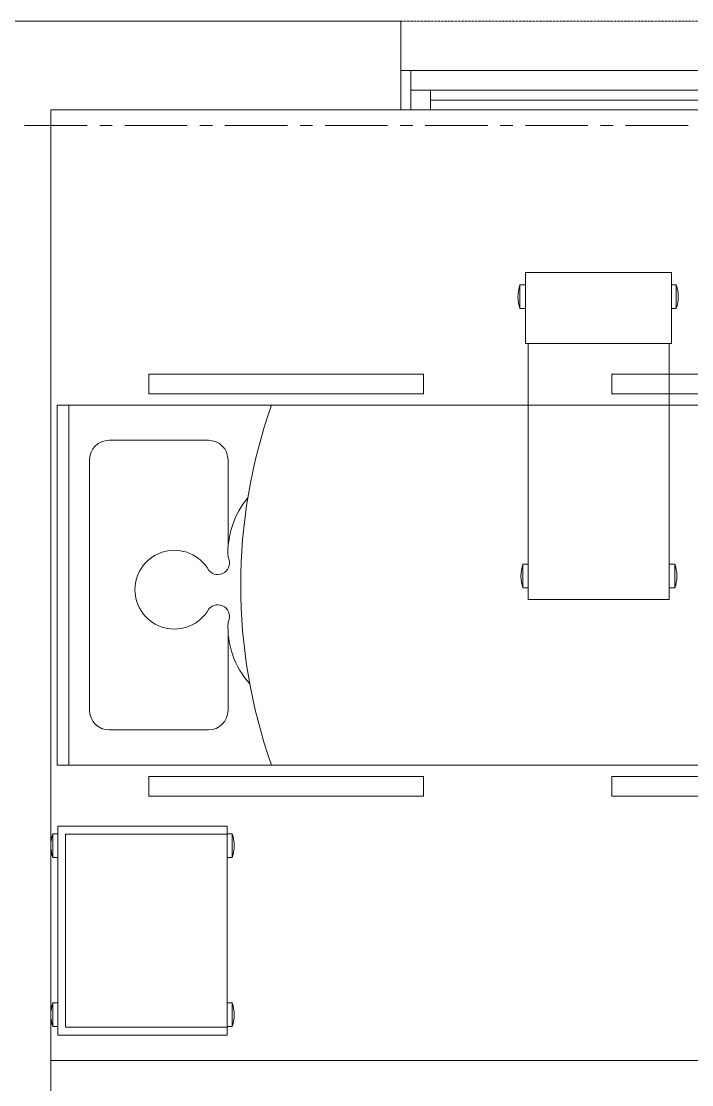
# Model space of a CAD drawing. Header units: millimetres. Extents: x 26027 to 581921, y 7230 to 233891.
# Drawn here: x 498797 to 500497, y 168711 to 171410 of the extents above; entities that cross this region are included whole.
import ezdxf

# ---------------------------------------------------------------- set-up
doc = ezdxf.new("R2010")
doc.units = ezdxf.units.MM
doc.header["$LTSCALE"] = 5
doc.linetypes.add('CENTER', pattern=[50.8, 31.75, -6.35, 6.35, -6.35])
doc.linetypes.add('HIDDEN2', pattern=[0.1875, 0.125, -0.0625])
for name, color, linetype, lineweight in [('Aluminum', 252, 'Continuous', 5), ('Medical Equipment and Furniture', 252, 'Continuous', 0), ('Medical Equipment and Furniture1', 252, 'Continuous', 5), ('Proj', 252, 'HIDDEN2', 5), ('Walls', 252, 'Continuous', 5)]:
    doc.layers.add(name, color=color, linetype=linetype, lineweight=lineweight)
doc.layers.add('axes', color=252, linetype='Continuous')

# ---------------------------------------------------------------- blocks, each defined once
blk = doc.blocks.new('Hospital Bed')
at = {"layer": 'Medical Equipment and Furniture1'}
for p, q in [((38.338, -101.6315, 0), (38.338, -101.6815, 0)), ((38.338, -101.6315, 0), (39.0347, -101.6315, 0)), ((39.0347, -101.6315, 0), (39.0347, -101.6815, 0)), ((39.5123, -101.6315, 0), (40.209, -101.6315, 0)), ((39.5123, -101.6315, 0), (39.5123, -101.6815, 0)), ((40.209, -101.6315, 0), (40.209, -101.6815, 0)), ((38.338, -101.6815, 0), (39.0347, -101.6815, 0)), ((39.5123, -101.6815, 0), (40.209, -101.6815, 0)), ((38.105, -102.6245, 0), (38.105, -101.7101, 0)), ((38.105, -101.7101, 0), (40.4164, -101.7101, 0)), ((38.135, -102.6245, 0), (38.135, -101.7101, 0)), ((40.3864, -101.7101, 0), (40.3864, -102.6245, 0)), ((40.4164, -101.7101, 0), (40.4164, -102.6245, 0)), ((38.2374, -101.7997, 0), (38.4887, -101.7997, 0)), ((38.1874, -102.485, 0), (38.1874, -101.8497, 0)), ((38.5387, -102.0476, 0), (38.5387, -101.8497, 0)), ((38.5387, -102.485, 0), (38.5387, -102.264, 0)), ((38.4887, -102.535, 0), (38.2374, -102.535, 0)), ((40.4164, -102.6245, 0), (38.105, -102.6245, 0)), ((38.338, -102.6532, 0), (38.338, -102.7032, 0)), ((39.0347, -102.6532, 0), (38.338, -102.6532, 0)), ((39.0347, -102.6532, 0), (39.0347, -102.7032, 0)), ((40.209, -102.6532, 0), (39.5123, -102.6532, 0)), ((39.5123, -102.6532, 0), (39.5123, -102.7032, 0)), ((40.209, -102.6532, 0), (40.209, -102.7032, 0)), ((39.0347, -102.7032, 0), (38.338, -102.7032, 0)), ((40.209, -102.7032, 0), (39.5123, -102.7032, 0))]:
    blk.add_line(p, q, dxfattribs=at)
at = {"layer": 'Medical Equipment and Furniture1', "elevation": 0}
for points in [[(38.6489, -102.6245), (38.6489, -102.6245), (38.6489, -102.6245), (38.6489, -102.6245), (38.6489, -102.6245), (38.6489, -102.6245), (38.6489, -102.6245), (38.6489, -102.6245), (38.6489, -102.6245), (38.6489, -102.6245), (38.6489, -102.6245), (38.6489, -102.6245), (38.6489, -102.6245), (38.6489, -102.6245), (38.6489, -102.6245), (38.6489, -102.6245), (38.6489, -102.6245), (38.6489, -102.6245), (38.6489, -102.6245), (38.6489, -102.6245), (38.6489, -102.6245), (38.6489, -102.6245), (38.6489, -102.6245), (38.6489, -102.6245), (38.6489, -102.6245), (38.6489, -102.6245), (38.6489, -102.6245), (38.6489, -102.6245), (38.6489, -102.6245), (38.6489, -102.6245), (38.6489, -102.6245), (38.6489, -102.6245), (38.6489, -102.6245), (38.6489, -102.6245), (38.6489, -102.6245), (38.6489, -102.6245), (38.6489, -102.6245), (38.6489, -102.6245), (38.6489, -102.6245), (38.6489, -102.6245), (38.6489, -102.6245), (38.6489, -102.6245), (38.6489, -102.6245), (38.6489, -102.6245), (38.6489, -102.6245), (38.6489, -102.6245), (38.6489, -102.6245), (38.6489, -102.6245), (38.6489, -102.6245), (38.6489, -102.6245), (38.6489, -102.6245), (38.6489, -102.6245), (38.6489, -102.6245), (38.6489, -102.6245), (38.6489, -102.6245), (38.6489, -102.6245), (38.6489, -102.6245), (38.6489, -102.6245), (38.6489, -102.6245), (38.6489, -102.6245), (38.6489, -102.6245), (38.6489, -102.6245), (38.6489, -102.6245), (38.6489, -102.6245), (38.6489, -102.6245), (38.6489, -102.6245), (38.6489, -102.6245), (38.6489, -102.6245), (38.6489, -102.6245), (38.6489, -102.6245), (38.6489, -102.6245), (38.6489, -102.6245), (38.6489, -102.6245), (38.6489, -102.6245), (38.6489, -102.6245), (38.6489, -102.6245), (38.6489, -102.6245), (38.6489, -102.6245), (38.6489, -102.6245), (38.6489, -102.6245), (38.6489, -102.6245), (38.6489, -102.6245), (38.6489, -102.6245), (38.6489, -102.6245), (38.6489, -102.6245), (38.6489, -102.6245), (38.6489, -102.6245), (38.6489, -102.6245), (38.6489, -102.6245), (38.6489, -102.6245), (38.6489, -102.6245), (38.6489, -102.6245), (38.6489, -102.6245), (38.6489, -102.6245), (38.6489, -102.6245), (38.6489, -102.6245), (38.6489, -102.6245), (38.6489, -102.6245), (38.6489, -102.6245), (38.6489, -102.6245), (38.6489, -102.6245), (38.6489, -102.6245), (38.6489, -102.6245), (38.6489, -102.6245), (38.6489, -102.6245), (38.6489, -102.6245), (38.6489, -102.6245), (38.6489, -102.6245), (38.6489, -102.6245), (38.6489, -102.6245), (38.6489, -102.6245), (38.6489, -102.6245), (38.6489, -102.6245), (38.6489, -102.6245), (38.6489, -102.6245), (38.6489, -102.6245), (38.6489, -102.6245), (38.6489, -102.6245), (38.6489, -102.6245), (38.6489, -102.6245), (38.6489, -102.6245), (38.6489, -102.6245), (38.6489, -102.6245), (38.6489, -102.6245), (38.6489, -102.6245), (38.6489, -102.6245), (38.6489, -102.6245), (38.6489, -102.6245), (38.6489, -102.6245), (38.6489, -102.6245), (38.6489, -102.6245), (38.6489, -102.6245), (38.6489, -102.6245), (38.6489, -102.6245), (38.6489, -102.6245), (38.6489, -102.6245), (38.6489, -102.6245), (38.6489, -102.6245), (38.6489, -102.6245), (38.6489, -102.6245), (38.6489, -102.6245), (38.6489, -102.6245), (38.6489, -102.6245), (38.6489, -102.6245), (38.6489, -102.6245), (38.6489, -102.6245), (38.6489, -102.6245), (38.6489, -102.6245), (38.6489, -102.6245), (38.6489, -102.6245), (38.6489, -102.6245), (38.6489, -102.6245), (38.6489, -102.6245), (38.6489, -102.6245), (38.6489, -102.6245), (38.6489, -102.6245), (38.6489, -102.6245), (38.6489, -102.6245), (38.6489, -102.6245), (38.6489, -102.6245), (38.6489, -102.6245), (38.6489, -102.6245), (38.6489, -102.6245), (38.6489, -102.6245), (38.6489, -102.6245), (38.6489, -102.6245), (38.6489, -102.6245), (38.6489, -102.6245), (38.6489, -102.6245), (38.6489, -102.6245), (38.6489, -102.6245), (38.6489, -102.6245), (38.6489, -102.6245), (38.6489, -102.6245), (38.6489, -102.6245), (38.6489, -102.6245), (38.6489, -102.6245), (38.6489, -102.6245), (38.6489, -102.6245), (38.6489, -102.6245), (38.6489, -102.6245), (38.6489, -102.6245), (38.6489, -102.6245), (38.6489, -102.6245), (38.6489, -102.6245), (38.6489, -102.6245), (38.6489, -102.6245), (38.6489, -102.6245), (38.6489, -102.6245), (38.6489, -102.6245), (38.6489, -102.6245), (38.6489, -102.6245), (38.6489, -102.6245), (38.6489, -102.6245), (38.6489, -102.6245), (38.6489, -102.6245), (38.6489, -102.6245), (38.6489, -102.6245), (38.6489, -102.6245), (38.6489, -102.6245), (38.6489, -102.6245), (38.6489, -102.6245), (38.6489, -102.6245), (38.6489, -102.6245), (38.6489, -102.6245), (38.6489, -102.6245), (38.6489, -102.6245), (38.6489, -102.6245), (38.6489, -102.6245), (38.6489, -102.6245), (38.6489, -102.6245), (38.6489, -102.6245), (38.6489, -102.6245), (38.6489, -102.6245), (38.6489, -102.6245), (38.6489, -102.6245), (38.6489, -102.6245), (38.6489, -102.6245), (38.6489, -102.6245)], [(38.6489, -102.6245), (38.6489, -102.6245), (38.6489, -102.6245), (38.6489, -102.6245), (38.6489, -102.6245), (38.6489, -102.6245), (38.6489, -102.6245), (38.6489, -102.6245), (38.6489, -102.6245), (38.6489, -102.6245), (38.6489, -102.6245), (38.6489, -102.6245), (38.6489, -102.6245), (38.6489, -102.6245), (38.6489, -102.6245), (38.6489, -102.6245), (38.6489, -102.6245), (38.6489, -102.6245), (38.6489, -102.6245), (38.6489, -102.6245), (38.6489, -102.6245), (38.6489, -102.6245), (38.6489, -102.6245), (38.6489, -102.6245), (38.6489, -102.6245), (38.6489, -102.6245), (38.6489, -102.6245), (38.6489, -102.6245), (38.6489, -102.6245), (38.6489, -102.6245), (38.6489, -102.6245), (38.6489, -102.6245), (38.6489, -102.6245), (38.6489, -102.6245), (38.6489, -102.6245), (38.6489, -102.6245), (38.6489, -102.6245), (38.6489, -102.6245), (38.6489, -102.6245), (38.6489, -102.6245), (38.6489, -102.6245), (38.6489, -102.6245), (38.6489, -102.6245), (38.6489, -102.6245), (38.6489, -102.6245), (38.6489, -102.6245), (38.6489, -102.6245), (38.6489, -102.6245), (38.6489, -102.6245), (38.6489, -102.6245), (38.6489, -102.6245), (38.6489, -102.6245), (38.6489, -102.6245), (38.6489, -102.6245), (38.6489, -102.6245), (38.6489, -102.6245), (38.6489, -102.6245), (38.6489, -102.6245), (38.6489, -102.6245), (38.6489, -102.6245), (38.6489, -102.6245), (38.6489, -102.6245), (38.6489, -102.6245), (38.6489, -102.6245), (38.6489, -102.6245), (38.6489, -102.6245), (38.6489, -102.6245), (38.6489, -102.6245), (38.6489, -102.6245), (38.6489, -102.6245), (38.6489, -102.6245), (38.6489, -102.6245), (38.6489, -102.6245), (38.6489, -102.6245), (38.6489, -102.6245), (38.6489, -102.6245), (38.6489, -102.6245), (38.6489, -102.6245), (38.6489, -102.6245), (38.6489, -102.6245), (38.6489, -102.6245), (38.6489, -102.6245), (38.6489, -102.6245), (38.6489, -102.6245), (38.6489, -102.6245), (38.6489, -102.6245), (38.6489, -102.6245), (38.6489, -102.6245), (38.6489, -102.6245), (38.6489, -102.6245), (38.6489, -102.6245), (38.6489, -102.6245), (38.6489, -102.6245), (38.6489, -102.6245), (38.6489, -102.6245), (38.6489, -102.6245), (38.6489, -102.6245), (38.6489, -102.6245), (38.6489, -102.6245), (38.6489, -102.6245), (38.6489, -102.6245), (38.6489, -102.6245), (38.6489, -102.6245), (38.6489, -102.6245), (38.6489, -102.6245), (38.6489, -102.6245), (38.6489, -102.6245), (38.6489, -102.6245), (38.6489, -102.6245), (38.6489, -102.6245), (38.6489, -102.6245), (38.6489, -102.6245), (38.6489, -102.6245), (38.6489, -102.6245), (38.6489, -102.6245), (38.6489, -102.6245), (38.6489, -102.6245), (38.6489, -102.6245), (38.6489, -102.6245), (38.6489, -102.6245), (38.6489, -102.6245), (38.6489, -102.6245), (38.6489, -102.6245), (38.6489, -102.6245), (38.6489, -102.6245), (38.6489, -102.6245), (38.6489, -102.6245), (38.6489, -102.6245), (38.6489, -102.6245), (38.6489, -102.6245), (38.6489, -102.6245), (38.6489, -102.6245), (38.6489, -102.6245), (38.6489, -102.6245), (38.6489, -102.6245), (38.6489, -102.6245), (38.6489, -102.6245), (38.6489, -102.6245), (38.6489, -102.6245), (38.6489, -102.6245), (38.6489, -102.6245), (38.6489, -102.6245), (38.6489, -102.6245), (38.6489, -102.6245), (38.6489, -102.6245), (38.6489, -102.6245), (38.6489, -102.6245), (38.6489, -102.6245), (38.6489, -102.6245), (38.6489, -102.6245), (38.6489, -102.6245), (38.6489, -102.6245), (38.6489, -102.6245), (38.6489, -102.6245), (38.6489, -102.6245), (38.6489, -102.6245), (38.6489, -102.6245), (38.6489, -102.6245), (38.6489, -102.6245), (38.6489, -102.6245), (38.6489, -102.6245), (38.6489, -102.6245), (38.6489, -102.6245), (38.6489, -102.6245), (38.6489, -102.6245), (38.6489, -102.6245), (38.6489, -102.6245), (38.6489, -102.6245), (38.6489, -102.6245), (38.6489, -102.6245), (38.6489, -102.6245), (38.6489, -102.6245), (38.6489, -102.6245), (38.6489, -102.6245), (38.6489, -102.6245), (38.6489, -102.6245), (38.6489, -102.6245), (38.6489, -102.6245), (38.6489, -102.6245), (38.6489, -102.6245), (38.6489, -102.6245), (38.6489, -102.6245), (38.6489, -102.6245), (38.6489, -102.6245), (38.6489, -102.6245), (38.6489, -102.6245), (38.6489, -102.6245), (38.6489, -102.6245), (38.6489, -102.6245), (38.6489, -102.6245), (38.6489, -102.6245), (38.6489, -102.6245), (38.6489, -102.6245), (38.6489, -102.6245), (38.6489, -102.6245), (38.6489, -102.6245), (38.6489, -102.6245), (38.6489, -102.6245), (38.6489, -102.6245), (38.6489, -102.6245), (38.6489, -102.6245), (38.6489, -102.6245), (38.6489, -102.6245), (38.6489, -102.6245), (38.6489, -102.6245), (38.6489, -102.6245), (38.6489, -102.6245), (38.6489, -102.6245), (38.6489, -102.6245), (38.6489, -102.6245), (38.6489, -102.6245), (38.6489, -102.6245), (38.6489, -102.6245), (38.6489, -102.6245)], [(38.6489, -102.6245), (38.6489, -102.6245), (38.6489, -102.6245), (38.6489, -102.6245), (38.6489, -102.6245), (38.6489, -102.6245), (38.6489, -102.6245), (38.6489, -102.6245), (38.6489, -102.6245), (38.6489, -102.6245), (38.6489, -102.6245), (38.6489, -102.6245), (38.6489, -102.6245), (38.6489, -102.6245), (38.6489, -102.6245), (38.6489, -102.6245), (38.6489, -102.6245), (38.6489, -102.6245), (38.6489, -102.6245), (38.6489, -102.6245), (38.6489, -102.6245), (38.6489, -102.6245), (38.6489, -102.6245), (38.6489, -102.6245), (38.6489, -102.6245), (38.6489, -102.6245), (38.6489, -102.6245), (38.6489, -102.6245), (38.6489, -102.6245), (38.6489, -102.6245), (38.6489, -102.6245), (38.6489, -102.6245), (38.6489, -102.6245), (38.6489, -102.6245), (38.6489, -102.6245), (38.6489, -102.6245), (38.6489, -102.6245), (38.6489, -102.6245), (38.6489, -102.6245), (38.6489, -102.6245), (38.6489, -102.6245), (38.6489, -102.6245), (38.6489, -102.6245), (38.6489, -102.6245), (38.6489, -102.6245), (38.6489, -102.6245), (38.6489, -102.6245), (38.6489, -102.6245), (38.6489, -102.6245), (38.6489, -102.6245), (38.6489, -102.6245), (38.6489, -102.6245), (38.6489, -102.6245), (38.6489, -102.6245), (38.6489, -102.6245), (38.6489, -102.6245), (38.6489, -102.6245), (38.6489, -102.6245), (38.6489, -102.6245), (38.6489, -102.6245), (38.6489, -102.6245), (38.6489, -102.6245), (38.6489, -102.6245), (38.6489, -102.6245), (38.6489, -102.6245), (38.6489, -102.6245), (38.6489, -102.6245), (38.6489, -102.6245), (38.6489, -102.6245), (38.6489, -102.6245), (38.6489, -102.6245), (38.6489, -102.6245), (38.6489, -102.6245), (38.6489, -102.6245), (38.6489, -102.6245), (38.6489, -102.6245), (38.6489, -102.6245), (38.6489, -102.6245), (38.6489, -102.6245), (38.6489, -102.6245), (38.6489, -102.6245), (38.6489, -102.6245), (38.6489, -102.6245), (38.6489, -102.6245), (38.6489, -102.6245), (38.6489, -102.6245), (38.6489, -102.6245), (38.6489, -102.6245), (38.6489, -102.6245), (38.6489, -102.6245), (38.6489, -102.6245), (38.6489, -102.6245), (38.6489, -102.6245), (38.6489, -102.6245), (38.6489, -102.6245), (38.6489, -102.6245), (38.6489, -102.6245), (38.6489, -102.6245), (38.6489, -102.6245), (38.6489, -102.6245), (38.6489, -102.6245), (38.6489, -102.6245), (38.6489, -102.6245), (38.6489, -102.6245), (38.6489, -102.6245), (38.6489, -102.6245), (38.6489, -102.6245), (38.6489, -102.6245), (38.6489, -102.6245), (38.6489, -102.6245), (38.6489, -102.6245), (38.6489, -102.6245), (38.6489, -102.6245), (38.6489, -102.6245), (38.6489, -102.6245), (38.6489, -102.6245), (38.6489, -102.6245), (38.6489, -102.6245), (38.6489, -102.6245), (38.6489, -102.6245), (38.6489, -102.6245), (38.6489, -102.6245), (38.6489, -102.6245), (38.6489, -102.6245), (38.6489, -102.6245), (38.6489, -102.6245), (38.6489, -102.6245), (38.6489, -102.6245), (38.6489, -102.6245), (38.6489, -102.6245), (38.6489, -102.6245), (38.6489, -102.6245), (38.6489, -102.6245), (38.6489, -102.6245), (38.6489, -102.6245), (38.6489, -102.6245), (38.6489, -102.6245), (38.6489, -102.6245), (38.6489, -102.6245), (38.6489, -102.6245), (38.6489, -102.6245), (38.6489, -102.6245), (38.6489, -102.6245), (38.6489, -102.6245), (38.6489, -102.6245), (38.6489, -102.6245), (38.6489, -102.6245), (38.6489, -102.6245), (38.6489, -102.6245), (38.6489, -102.6245), (38.6489, -102.6245), (38.6489, -102.6245), (38.6489, -102.6245), (38.6489, -102.6245), (38.6489, -102.6245), (38.6489, -102.6245), (38.6489, -102.6245), (38.6489, -102.6245), (38.6489, -102.6245), (38.6489, -102.6245), (38.6489, -102.6245), (38.6489, -102.6245), (38.6489, -102.6245), (38.6489, -102.6245), (38.6489, -102.6245), (38.6489, -102.6245), (38.6489, -102.6245), (38.6489, -102.6245), (38.6489, -102.6245), (38.6489, -102.6245), (38.6489, -102.6245), (38.6489, -102.6245), (38.6489, -102.6245), (38.6489, -102.6245), (38.6489, -102.6245), (38.6489, -102.6245), (38.6489, -102.6245), (38.6489, -102.6245), (38.6489, -102.6245), (38.6489, -102.6245), (38.6489, -102.6245), (38.6489, -102.6245), (38.6489, -102.6245), (38.6489, -102.6245), (38.6489, -102.6245), (38.6489, -102.6245), (38.6489, -102.6245), (38.6489, -102.6245), (38.6489, -102.6245), (38.6489, -102.6245), (38.6489, -102.6245), (38.6489, -102.6245), (38.6489, -102.6245), (38.6489, -102.6245), (38.6489, -102.6245), (38.6489, -102.6245), (38.6489, -102.6245), (38.6489, -102.6245), (38.6489, -102.6245), (38.6489, -102.6245), (38.6489, -102.6245), (38.6489, -102.6245), (38.6489, -102.6245), (38.6489, -102.6245), (38.6489, -102.6245), (38.6489, -102.6245), (38.6489, -102.6245), (38.6489, -102.6245), (38.6489, -102.6245), (38.6489, -102.6245), (38.6489, -102.6245), (38.6489, -102.6245), (38.6489, -102.6245), (38.6489, -102.6245), (38.6489, -102.6245), (38.6489, -102.6245), (38.6489, -102.6245), (38.6489, -102.6245), (38.6489, -102.6245), (38.6489, -102.6245), (38.6489, -102.6245), (38.6489, -102.6245), (38.6489, -102.6245), (38.6489, -102.6245), (38.6489, -102.6245), (38.6489, -102.6245), (38.6489, -102.6245), (38.6489, -102.6245), (38.6489, -102.6245), (38.6489, -102.6245), (38.6489, -102.6245), (38.6489, -102.6245), (38.6489, -102.6245), (38.6489, -102.6245), (38.6489, -102.6245), (38.6489, -102.6245), (38.6489, -102.6245), (38.6489, -102.6245), (38.6489, -102.6245), (38.6489, -102.6245), (38.6489, -102.6245), (38.6489, -102.6245), (38.6489, -102.6245), (38.6489, -102.6245), (38.6489, -102.6245), (38.6489, -102.6245), (38.6489, -102.6245), (38.6489, -102.6245), (38.6489, -102.6245), (38.6489, -102.6245), (38.6489, -102.6245), (38.6489, -102.6245), (38.6489, -102.6245), (38.6489, -102.6245), (38.6489, -102.6245), (38.6489, -102.6245), (38.6489, -102.6245), (38.6489, -102.6245), (38.6489, -102.6245), (38.6489, -102.6245), (38.6489, -102.6245), (38.6489, -102.6245), (38.6489, -102.6245), (38.6489, -102.6245), (38.6489, -102.6245), (38.6489, -102.6245), (38.6489, -102.6245), (38.6489, -102.6245), (38.6489, -102.6245), (38.6489, -102.6245), (38.6489, -102.6245), (38.6489, -102.6245), (38.6489, -102.6245), (38.6489, -102.6245), (38.6489, -102.6245), (38.6489, -102.6245), (38.6489, -102.6245)]]:
    blk.add_lwpolyline(points, close=True, dxfattribs=at)
for points in [[(38.6489, -102.6245), (38.6489, -102.6245), (38.6489, -102.6245), (38.6489, -102.6245), (38.6489, -102.6245), (38.6489, -102.6245), (38.6489, -102.6245), (38.6489, -102.6245)], [(38.6489, -102.6245), (38.6489, -102.6245), (38.6489, -102.6245), (38.6489, -102.6245), (38.6489, -102.6245), (38.6489, -102.6245), (38.6489, -102.6245), (38.6489, -102.6245), (38.6489, -102.6245), (38.6489, -102.6245), (38.6489, -102.6245), (38.6489, -102.6245), (38.6489, -102.6245), (38.6489, -102.6245), (38.6489, -102.6245), (38.6489, -102.6245), (38.6489, -102.6245), (38.6489, -102.6245), (38.6489, -102.6245), (38.6489, -102.6245), (38.6489, -102.6245), (38.6489, -102.6245), (38.6489, -102.6245), (38.6489, -102.6245), (38.6489, -102.6245), (38.6489, -102.6245), (38.6489, -102.6245), (38.6489, -102.6245), (38.6489, -102.6245), (38.6489, -102.6245), (38.6489, -102.6245), (38.6489, -102.6245), (38.6489, -102.6245), (38.6489, -102.6245), (38.6489, -102.6245), (38.6489, -102.6245), (38.6489, -102.6245), (38.6489, -102.6245), (38.6489, -102.6245), (38.6489, -102.6245), (38.6489, -102.6245), (38.6489, -102.6245), (38.6489, -102.6245), (38.6489, -102.6245), (38.6489, -102.6245), (38.6489, -102.6245), (38.6489, -102.6245), (38.6489, -102.6245), (38.6489, -102.6245), (38.6489, -102.6245), (38.6489, -102.6245), (38.6489, -102.6245), (38.6489, -102.6245), (38.6489, -102.6245), (38.6489, -102.6245), (38.6489, -102.6245), (38.6489, -102.6245), (38.6489, -102.6245), (38.6489, -102.6245), (38.6489, -102.6245), (38.6489, -102.6245), (38.6489, -102.6245), (38.6489, -102.6245), (38.6489, -102.6245), (38.6489, -102.6245), (38.6489, -102.6245), (38.6489, -102.6245), (38.6489, -102.6245), (38.6489, -102.6245), (38.6489, -102.6245), (38.6489, -102.6245), (38.6489, -102.6245), (38.6489, -102.6245), (38.6489, -102.6245), (38.6489, -102.6245), (38.6489, -102.6245), (38.6489, -102.6245), (38.6489, -102.6245), (38.6489, -102.6245), (38.6489, -102.6245), (38.6489, -102.6245), (38.6489, -102.6245), (38.6489, -102.6245), (38.6489, -102.6245), (38.6489, -102.6245), (38.6489, -102.6245), (38.6489, -102.6245), (38.6489, -102.6245), (38.6489, -102.6245), (38.6489, -102.6245), (38.6489, -102.6245), (38.6489, -102.6245), (38.6489, -102.6245), (38.6489, -102.6245), (38.6489, -102.6245), (38.6489, -102.6245), (38.6489, -102.6245), (38.6489, -102.6245), (38.6489, -102.6245), (38.6489, -102.6245), (38.6489, -102.6245), (38.6489, -102.6245), (38.6489, -102.6245), (38.6489, -102.6245), (38.6489, -102.6245), (38.6489, -102.6245), (38.6489, -102.6245), (38.6489, -102.6245), (38.6489, -102.6245), (38.6489, -102.6245), (38.6489, -102.6245)], [(38.6489, -102.6245), (38.6489, -102.6245), (38.6489, -102.6245), (38.6489, -102.6245), (38.6489, -102.6245), (38.6489, -102.6245), (38.6489, -102.6245), (38.6489, -102.6245), (38.6489, -102.6245), (38.6489, -102.6245), (38.6489, -102.6245), (38.6489, -102.6245), (38.6489, -102.6245), (38.6489, -102.6245), (38.6489, -102.6245), (38.6489, -102.6245), (38.6489, -102.6245)], [(38.6489, -102.6245), (38.6489, -102.6245), (38.6489, -102.6245), (38.6489, -102.6245), (38.6489, -102.6245), (38.6489, -102.6245), (38.6489, -102.6245)], [(38.6489, -102.6245), (38.6489, -102.6245), (38.6489, -102.6245), (38.6489, -102.6245), (38.6489, -102.6245), (38.6489, -102.6245), (38.6489, -102.6245), (38.6489, -102.6245), (38.6489, -102.6245), (38.6489, -102.6245), (38.6489, -102.6245), (38.6489, -102.6245)], [(38.6489, -102.6245), (38.6489, -102.6245), (38.6489, -102.6245), (38.6489, -102.6245), (38.6489, -102.6245), (38.6489, -102.6245), (38.6489, -102.6245), (38.6489, -102.6245), (38.6489, -102.6245), (38.6489, -102.6245), (38.6489, -102.6245), (38.6489, -102.6245), (38.6489, -102.6245), (38.6489, -102.6245), (38.6489, -102.6245), (38.6489, -102.6245), (38.6489, -102.6245), (38.6489, -102.6245), (38.6489, -102.6245), (38.6489, -102.6245), (38.6489, -102.6245), (38.6489, -102.6245), (38.6489, -102.6245), (38.6489, -102.6245), (38.6489, -102.6245), (38.6489, -102.6245), (38.6489, -102.6245), (38.6489, -102.6245), (38.6489, -102.6245), (38.6489, -102.6245), (38.6489, -102.6245), (38.6489, -102.6245), (38.6489, -102.6245), (38.6489, -102.6245), (38.6489, -102.6245), (38.6489, -102.6245), (38.6489, -102.6245), (38.6489, -102.6245), (38.6489, -102.6245), (38.6489, -102.6245), (38.6489, -102.6245), (38.6489, -102.6245), (38.6489, -102.6245), (38.6489, -102.6245), (38.6489, -102.6245), (38.6489, -102.6245), (38.6489, -102.6245), (38.6489, -102.6245), (38.6489, -102.6245), (38.6489, -102.6245), (38.6489, -102.6245), (38.6489, -102.6245), (38.6489, -102.6245), (38.6489, -102.6245), (38.6489, -102.6245), (38.6489, -102.6245), (38.6489, -102.6245), (38.6489, -102.6245), (38.6489, -102.6245), (38.6489, -102.6245), (38.6489, -102.6245), (38.6489, -102.6245), (38.6489, -102.6245), (38.6489, -102.6245), (38.6489, -102.6245), (38.6489, -102.6245), (38.6489, -102.6245), (38.6489, -102.6245), (38.6489, -102.6245), (38.6489, -102.6245), (38.6489, -102.6245), (38.6489, -102.6245), (38.6489, -102.6245), (38.6489, -102.6245), (38.6489, -102.6245), (38.6489, -102.6245), (38.6489, -102.6245), (38.6489, -102.6245), (38.6489, -102.6245), (38.6489, -102.6245), (38.6489, -102.6245), (38.6489, -102.6245), (38.6489, -102.6245), (38.6489, -102.6245), (38.6489, -102.6245), (38.6489, -102.6245), (38.6489, -102.6245), (38.6489, -102.6245), (38.6489, -102.6245)], [(38.6489, -102.6245), (38.6489, -102.6245), (38.6489, -102.6245), (38.6489, -102.6245), (38.6489, -102.6245), (38.6489, -102.6245), (38.6489, -102.6245), (38.6489, -102.6245), (38.6489, -102.6245), (38.6489, -102.6245), (38.6489, -102.6245), (38.6489, -102.6245), (38.6489, -102.6245), (38.6489, -102.6245), (38.6489, -102.6245), (38.6489, -102.6245), (38.6489, -102.6245), (38.6489, -102.6245), (38.6489, -102.6245), (38.6489, -102.6245), (38.6489, -102.6245), (38.6489, -102.6245), (38.6489, -102.6245), (38.6489, -102.6245), (38.6489, -102.6245), (38.6489, -102.6245), (38.6489, -102.6245), (38.6489, -102.6245), (38.6489, -102.6245), (38.6489, -102.6245), (38.6489, -102.6245), (38.6489, -102.6245), (38.6489, -102.6245), (38.6489, -102.6245), (38.6489, -102.6245), (38.6489, -102.6245), (38.6489, -102.6245), (38.6489, -102.6245), (38.6489, -102.6245), (38.6489, -102.6245), (38.6489, -102.6245), (38.6489, -102.6245), (38.6489, -102.6245), (38.6489, -102.6245), (38.6489, -102.6245), (38.6489, -102.6245), (38.6489, -102.6245), (38.6489, -102.6245), (38.6489, -102.6245), (38.6489, -102.6245), (38.6489, -102.6245), (38.6489, -102.6245), (38.6489, -102.6245), (38.6489, -102.6245)], [(38.6489, -102.6245), (38.6489, -102.6245), (38.6489, -102.6245), (38.6489, -102.6245), (38.6489, -102.6245), (38.6489, -102.6245), (38.6489, -102.6245), (38.6489, -102.6245), (38.6489, -102.6245), (38.6489, -102.6245)], [(38.6489, -102.6245), (38.6489, -102.6245), (38.6489, -102.6245), (38.6489, -102.6245), (38.6489, -102.6245), (38.6489, -102.6245), (38.6489, -102.6245), (38.6489, -102.6245), (38.6489, -102.6245), (38.6489, -102.6245)], [(38.6489, -102.6245), (38.6489, -102.6245), (38.6489, -102.6245), (38.6489, -102.6245), (38.6489, -102.6245), (38.6489, -102.6245), (38.6489, -102.6245), (38.6489, -102.6245), (38.6489, -102.6245), (38.6489, -102.6245), (38.6489, -102.6245), (38.6489, -102.6245), (38.6489, -102.6245), (38.6489, -102.6245), (38.6489, -102.6245)], [(38.6489, -102.6245), (38.6489, -102.6245), (38.6489, -102.6245), (38.6489, -102.6245), (38.6489, -102.6245), (38.6489, -102.6245), (38.6489, -102.6245), (38.6489, -102.6245), (38.6489, -102.6245), (38.6489, -102.6245)], [(38.6489, -102.6245), (38.6489, -102.6245), (38.6489, -102.6245), (38.6489, -102.6245), (38.6489, -102.6245), (38.6489, -102.6245), (38.6489, -102.6245)], [(38.6489, -102.6245), (38.6489, -102.6245), (38.6489, -102.6245), (38.6489, -102.6245), (38.6489, -102.6245), (38.6489, -102.6245), (38.6489, -102.6245), (38.6489, -102.6245), (38.6489, -102.6245), (38.6489, -102.6245)], [(38.6489, -102.6245), (38.6489, -102.6245), (38.6489, -102.6245), (38.6489, -102.6245), (38.6489, -102.6245), (38.6489, -102.6245), (38.6489, -102.6245), (38.6489, -102.6245), (38.6489, -102.6245), (38.6489, -102.6245), (38.6489, -102.6245), (38.6489, -102.6245), (38.6489, -102.6245), (38.6489, -102.6245), (38.6489, -102.6245), (38.6489, -102.6245), (38.6489, -102.6245), (38.6489, -102.6245)], [(38.6489, -102.6245), (38.6489, -102.6245), (38.6489, -102.6245), (38.6489, -102.6245), (38.6489, -102.6245), (38.6489, -102.6245), (38.6489, -102.6245), (38.6489, -102.6245), (38.6489, -102.6245)]]:
    blk.add_lwpolyline(points, dxfattribs=at)
at = {"layer": 'Medical Equipment and Furniture1'}
for centre, radius, start, end in [((39.9488, -102.1673, 0), 1.378, 160.6222, 199.3778), ((38.2374, -101.8497, 0), 0.05, 90, 180), ((38.4887, -101.8497, 0), 0.05, 0, 90), ((38.7578, -102.0625, 0), 0.2195, 138.2973, 182.816), ((38.4026, -102.1558, 0), 0.1, 29.3037, 330.6963), ((38.5126, -102.0878, 0), 0.0297, 220.0437, 29.1003), ((38.5126, -102.2238, 0), 0.0297, 330.8997, 139.9563), ((38.7578, -102.2491, 0), 0.2195, 177.184, 219.6878), ((38.2374, -102.485, 0), 0.05, 180, 270), ((38.4887, -102.485, 0), 0.05, 270, 0)]:
    blk.add_arc(centre, radius, start, end, dxfattribs=at)
blk = doc.blocks.new('HF13963-P')
at = {"layer": 'Medical Equipment and Furniture1'}
for p, q in [((0.0915, 0.1995), (0.0315, 0.1995)), ((0.0315, 0.1995), (0.0315, 0.185)), ((0.0915, 0.1995), (0.0915, 0.185)), ((0.8007, 0.1919), (0.7407, 0.1919)), ((0.7407, 0.1919), (0.7407, 0.1788)), ((0.8007, 0.1919), (0.8007, 0.1788)), ((0.18, 0.185), (0, 0.185)), ((0, 0.185), (0, -0.185)), ((0.18, 0.185), (0.18, -0.185)), ((0.83, 0.1788), (0.18, 0.1788)), ((0.83, -0.1788), (0.83, 0.1788)), ((0.18, -0.185), (0, -0.185)), ((0.0315, -0.185), (0.0315, -0.1971)), ((0.0915, -0.185), (0.0915, -0.1971)), ((0.18, -0.1788), (0.83, -0.1788)), ((0.7407, -0.1788), (0.7407, -0.1933)), ((0.8007, -0.1788), (0.8007, -0.1933)), ((0.0915, -0.1971), (0.0315, -0.1971)), ((0.8007, -0.1933), (0.7407, -0.1933))]:
    blk.add_line(p, q, dxfattribs=at)
for centre, start, end in [((0.0615, 0.112), 71.0754, 108.9246), ((0.7707, 0.1044), 71.0754, 108.9246), ((0.0615, -0.1096), 251.0754, 288.9246), ((0.7707, -0.1058), 251.0754, 288.9246)]:
    blk.add_arc(centre, 0.0925, start, end, dxfattribs=at)
blk = doc.blocks.new('HF10531-P')
at = {"layer": 'Medical Equipment and Furniture1'}
for p, q in [((0.0791, 0.4424), (0.0191, 0.4424)), ((0.0191, 0.4424), (0.0191, 0.43)), ((0.0791, 0.4424), (0.0791, 0.43)), ((0.5086, 0.4424), (0.4486, 0.4424)), ((0.4486, 0.4424), (0.4486, 0.43)), ((0.5086, 0.4424), (0.5086, 0.43)), ((0.53, 0.43), (0, 0.43)), ((0, 0.43), (0, 0)), ((0.51, 0.41), (0.02, 0.41)), ((0.02, 0.41), (0.02, 0)), ((0.51, 0), (0.51, 0.41)), ((0.53, 0), (0.53, 0.43)), ((0, 0), (0.53, 0)), ((0.0191, -0.0124), (0.0191, 0)), ((0.0791, -0.0124), (0.0791, 0)), ((0.4486, -0.0124), (0.4486, 0)), ((0.5086, -0.0124), (0.5086, 0)), ((0.0791, -0.0124), (0.0191, -0.0124)), ((0.5086, -0.0124), (0.4486, -0.0124))]:
    blk.add_line(p, q, dxfattribs=at)
for points in [[(0.02, 0.41), (0.02, 0.41), (0.02, 0.41), (0.02, 0.41), (0.02, 0.41), (0.02, 0.41), (0.02, 0.41), (0.02, 0.41), (0.02, 0.41), (0.02, 0.41), (0.02, 0.41), (0.02, 0.41), (0.02, 0.41), (0.02, 0.41), (0.02, 0.41), (0.02, 0.41), (0.02, 0.41), (0.02, 0.41), (0.02, 0.41), (0.02, 0.41), (0.02, 0.41), (0.02, 0.41), (0.02, 0.41), (0.02, 0.41), (0.02, 0.41), (0.02, 0.41), (0.02, 0.41), (0.02, 0.41), (0.02, 0.41), (0.02, 0.41), (0.02, 0.41), (0.02, 0.41), (0.02, 0.41), (0.02, 0.41), (0.02, 0.41), (0.02, 0.41), (0.02, 0.41), (0.02, 0.41), (0.02, 0.41), (0.02, 0.41), (0.02, 0.41), (0.02, 0.41), (0.02, 0.41), (0.02, 0.41), (0.02, 0.41), (0.02, 0.41), (0.02, 0.41), (0.02, 0.41), (0.02, 0.41), (0.02, 0.41), (0.02, 0.41), (0.02, 0.41), (0.02, 0.41), (0.02, 0.41), (0.02, 0.41), (0.02, 0.41), (0.02, 0.41), (0.02, 0.41), (0.02, 0.41), (0.02, 0.41), (0.02, 0.41), (0.02, 0.41), (0.02, 0.41), (0.02, 0.41), (0.02, 0.41), (0.02, 0.41), (0.02, 0.41), (0.02, 0.41), (0.02, 0.41), (0.02, 0.41), (0.02, 0.41), (0.02, 0.41), (0.02, 0.41), (0.02, 0.41), (0.02, 0.41), (0.02, 0.41), (0.02, 0.41), (0.02, 0.41), (0.02, 0.41), (0.02, 0.41), (0.02, 0.41), (0.02, 0.41), (0.02, 0.41), (0.02, 0.41), (0.02, 0.41), (0.02, 0.41), (0.02, 0.41), (0.02, 0.41), (0.02, 0.41), (0.02, 0.41), (0.02, 0.41), (0.02, 0.41), (0.02, 0.41), (0.02, 0.41), (0.02, 0.41), (0.02, 0.41), (0.02, 0.41), (0.02, 0.41), (0.02, 0.41), (0.02, 0.41), (0.02, 0.41), (0.02, 0.41), (0.02, 0.41), (0.02, 0.41), (0.02, 0.41), (0.02, 0.41), (0.02, 0.41), (0.02, 0.41), (0.02, 0.41), (0.02, 0.41), (0.02, 0.41), (0.02, 0.41), (0.02, 0.41), (0.02, 0.41), (0.02, 0.41), (0.02, 0.41), (0.02, 0.41), (0.02, 0.41), (0.02, 0.41), (0.02, 0.41), (0.02, 0.41), (0.02, 0.41), (0.02, 0.41), (0.02, 0.41), (0.02, 0.41), (0.02, 0.41), (0.02, 0.41), (0.02, 0.41), (0.02, 0.41), (0.02, 0.41), (0.02, 0.41), (0.02, 0.41), (0.02, 0.41), (0.02, 0.41), (0.02, 0.41), (0.02, 0.41), (0.02, 0.41), (0.02, 0.41), (0.02, 0.41), (0.02, 0.41), (0.02, 0.41), (0.02, 0.41), (0.02, 0.41), (0.02, 0.41), (0.02, 0.41), (0.02, 0.41), (0.02, 0.41), (0.02, 0.41), (0.02, 0.41), (0.02, 0.41), (0.02, 0.41), (0.02, 0.41), (0.02, 0.41), (0.02, 0.41), (0.02, 0.41), (0.02, 0.41), (0.02, 0.41), (0.02, 0.41), (0.02, 0.41), (0.02, 0.41), (0.02, 0.41), (0.02, 0.41), (0.02, 0.41), (0.02, 0.41), (0.02, 0.41), (0.02, 0.41), (0.02, 0.41), (0.02, 0.41), (0.02, 0.41), (0.02, 0.41), (0.02, 0.41), (0.02, 0.41), (0.02, 0.41), (0.02, 0.41), (0.02, 0.41), (0.02, 0.41), (0.02, 0.41), (0.02, 0.41), (0.02, 0.41), (0.02, 0.41), (0.02, 0.41), (0.02, 0.41), (0.02, 0.41), (0.02, 0.41), (0.02, 0.41), (0.02, 0.41), (0.02, 0.41), (0.02, 0.41), (0.02, 0.41), (0.02, 0.41), (0.02, 0.41), (0.02, 0.41), (0.02, 0.41), (0.02, 0.41), (0.02, 0.41), (0.02, 0.41), (0.02, 0.41), (0.02, 0.41), (0.02, 0.41), (0.02, 0.41), (0.02, 0.41), (0.02, 0.41), (0.02, 0.41), (0.02, 0.41), (0.02, 0.41), (0.02, 0.41), (0.02, 0.41), (0.02, 0.41), (0.02, 0.41), (0.02, 0.41), (0.02, 0.41), (0.02, 0.41), (0.02, 0.41), (0.02, 0.41), (0.02, 0.41), (0.02, 0.41), (0.02, 0.41), (0.02, 0.41), (0.02, 0.41)], [(0.02, 0.41), (0.02, 0.41), (0.02, 0.41), (0.02, 0.41), (0.02, 0.41), (0.02, 0.41), (0.02, 0.41), (0.02, 0.41), (0.02, 0.41), (0.02, 0.41), (0.02, 0.41), (0.02, 0.41), (0.02, 0.41), (0.02, 0.41), (0.02, 0.41), (0.02, 0.41), (0.02, 0.41), (0.02, 0.41), (0.02, 0.41), (0.02, 0.41), (0.02, 0.41), (0.02, 0.41), (0.02, 0.41), (0.02, 0.41), (0.02, 0.41), (0.02, 0.41), (0.02, 0.41), (0.02, 0.41), (0.02, 0.41), (0.02, 0.41), (0.02, 0.41), (0.02, 0.41), (0.02, 0.41), (0.02, 0.41), (0.02, 0.41), (0.02, 0.41), (0.02, 0.41), (0.02, 0.41), (0.02, 0.41), (0.02, 0.41), (0.02, 0.41), (0.02, 0.41), (0.02, 0.41), (0.02, 0.41), (0.02, 0.41), (0.02, 0.41), (0.02, 0.41), (0.02, 0.41), (0.02, 0.41), (0.02, 0.41), (0.02, 0.41), (0.02, 0.41), (0.02, 0.41), (0.02, 0.41), (0.02, 0.41), (0.02, 0.41), (0.02, 0.41), (0.02, 0.41), (0.02, 0.41), (0.02, 0.41), (0.02, 0.41), (0.02, 0.41), (0.02, 0.41), (0.02, 0.41), (0.02, 0.41), (0.02, 0.41), (0.02, 0.41), (0.02, 0.41), (0.02, 0.41), (0.02, 0.41), (0.02, 0.41), (0.02, 0.41), (0.02, 0.41), (0.02, 0.41), (0.02, 0.41), (0.02, 0.41), (0.02, 0.41), (0.02, 0.41), (0.02, 0.41), (0.02, 0.41), (0.02, 0.41), (0.02, 0.41), (0.02, 0.41), (0.02, 0.41), (0.02, 0.41), (0.02, 0.41), (0.02, 0.41), (0.02, 0.41), (0.02, 0.41), (0.02, 0.41), (0.02, 0.41), (0.02, 0.41), (0.02, 0.41), (0.02, 0.41), (0.02, 0.41), (0.02, 0.41), (0.02, 0.41), (0.02, 0.41), (0.02, 0.41), (0.02, 0.41), (0.02, 0.41), (0.02, 0.41), (0.02, 0.41), (0.02, 0.41), (0.02, 0.41), (0.02, 0.41), (0.02, 0.41), (0.02, 0.41), (0.02, 0.41), (0.02, 0.41), (0.02, 0.41), (0.02, 0.41), (0.02, 0.41), (0.02, 0.41), (0.02, 0.41), (0.02, 0.41), (0.02, 0.41), (0.02, 0.41), (0.02, 0.41), (0.02, 0.41), (0.02, 0.41), (0.02, 0.41), (0.02, 0.41), (0.02, 0.41), (0.02, 0.41), (0.02, 0.41), (0.02, 0.41), (0.02, 0.41), (0.02, 0.41), (0.02, 0.41), (0.02, 0.41), (0.02, 0.41), (0.02, 0.41), (0.02, 0.41), (0.02, 0.41), (0.02, 0.41), (0.02, 0.41), (0.02, 0.41), (0.02, 0.41), (0.02, 0.41), (0.02, 0.41), (0.02, 0.41), (0.02, 0.41), (0.02, 0.41), (0.02, 0.41), (0.02, 0.41), (0.02, 0.41), (0.02, 0.41), (0.02, 0.41), (0.02, 0.41), (0.02, 0.41), (0.02, 0.41), (0.02, 0.41), (0.02, 0.41), (0.02, 0.41), (0.02, 0.41), (0.02, 0.41), (0.02, 0.41), (0.02, 0.41), (0.02, 0.41), (0.02, 0.41), (0.02, 0.41), (0.02, 0.41), (0.02, 0.41), (0.02, 0.41), (0.02, 0.41), (0.02, 0.41), (0.02, 0.41), (0.02, 0.41), (0.02, 0.41), (0.02, 0.41), (0.02, 0.41), (0.02, 0.41), (0.02, 0.41), (0.02, 0.41), (0.02, 0.41), (0.02, 0.41), (0.02, 0.41), (0.02, 0.41), (0.02, 0.41), (0.02, 0.41), (0.02, 0.41), (0.02, 0.41), (0.02, 0.41), (0.02, 0.41), (0.02, 0.41), (0.02, 0.41), (0.02, 0.41), (0.02, 0.41), (0.02, 0.41), (0.02, 0.41), (0.02, 0.41), (0.02, 0.41), (0.02, 0.41), (0.02, 0.41), (0.02, 0.41), (0.02, 0.41), (0.02, 0.41), (0.02, 0.41), (0.02, 0.41), (0.02, 0.41), (0.02, 0.41), (0.02, 0.41), (0.02, 0.41), (0.02, 0.41), (0.02, 0.41), (0.02, 0.41), (0.02, 0.41), (0.02, 0.41), (0.02, 0.41), (0.02, 0.41), (0.02, 0.41), (0.02, 0.41), (0.02, 0.41)], [(0.02, 0.41), (0.02, 0.41), (0.02, 0.41), (0.02, 0.41), (0.02, 0.41), (0.02, 0.41), (0.02, 0.41), (0.02, 0.41), (0.02, 0.41), (0.02, 0.41), (0.02, 0.41), (0.02, 0.41), (0.02, 0.41), (0.02, 0.41), (0.02, 0.41), (0.02, 0.41), (0.02, 0.41), (0.02, 0.41), (0.02, 0.41), (0.02, 0.41), (0.02, 0.41), (0.02, 0.41), (0.02, 0.41), (0.02, 0.41), (0.02, 0.41), (0.02, 0.41), (0.02, 0.41), (0.02, 0.41), (0.02, 0.41), (0.02, 0.41), (0.02, 0.41), (0.02, 0.41), (0.02, 0.41), (0.02, 0.41), (0.02, 0.41), (0.02, 0.41), (0.02, 0.41), (0.02, 0.41), (0.02, 0.41), (0.02, 0.41), (0.02, 0.41), (0.02, 0.41), (0.02, 0.41), (0.02, 0.41), (0.02, 0.41), (0.02, 0.41), (0.02, 0.41), (0.02, 0.41), (0.02, 0.41), (0.02, 0.41), (0.02, 0.41), (0.02, 0.41), (0.02, 0.41), (0.02, 0.41), (0.02, 0.41), (0.02, 0.41), (0.02, 0.41), (0.02, 0.41), (0.02, 0.41), (0.02, 0.41), (0.02, 0.41), (0.02, 0.41), (0.02, 0.41), (0.02, 0.41), (0.02, 0.41), (0.02, 0.41), (0.02, 0.41), (0.02, 0.41), (0.02, 0.41), (0.02, 0.41), (0.02, 0.41), (0.02, 0.41), (0.02, 0.41), (0.02, 0.41), (0.02, 0.41), (0.02, 0.41), (0.02, 0.41), (0.02, 0.41), (0.02, 0.41), (0.02, 0.41), (0.02, 0.41), (0.02, 0.41), (0.02, 0.41), (0.02, 0.41), (0.02, 0.41), (0.02, 0.41), (0.02, 0.41), (0.02, 0.41), (0.02, 0.41), (0.02, 0.41), (0.02, 0.41), (0.02, 0.41), (0.02, 0.41), (0.02, 0.41), (0.02, 0.41), (0.02, 0.41), (0.02, 0.41), (0.02, 0.41), (0.02, 0.41), (0.02, 0.41), (0.02, 0.41), (0.02, 0.41), (0.02, 0.41), (0.02, 0.41), (0.02, 0.41), (0.02, 0.41), (0.02, 0.41), (0.02, 0.41), (0.02, 0.41), (0.02, 0.41), (0.02, 0.41), (0.02, 0.41), (0.02, 0.41), (0.02, 0.41), (0.02, 0.41), (0.02, 0.41), (0.02, 0.41), (0.02, 0.41), (0.02, 0.41), (0.02, 0.41), (0.02, 0.41), (0.02, 0.41), (0.02, 0.41), (0.02, 0.41), (0.02, 0.41), (0.02, 0.41), (0.02, 0.41), (0.02, 0.41), (0.02, 0.41), (0.02, 0.41), (0.02, 0.41), (0.02, 0.41), (0.02, 0.41), (0.02, 0.41), (0.02, 0.41), (0.02, 0.41), (0.02, 0.41), (0.02, 0.41), (0.02, 0.41), (0.02, 0.41), (0.02, 0.41), (0.02, 0.41), (0.02, 0.41), (0.02, 0.41), (0.02, 0.41), (0.02, 0.41), (0.02, 0.41), (0.02, 0.41), (0.02, 0.41), (0.02, 0.41), (0.02, 0.41), (0.02, 0.41), (0.02, 0.41), (0.02, 0.41), (0.02, 0.41), (0.02, 0.41), (0.02, 0.41), (0.02, 0.41), (0.02, 0.41), (0.02, 0.41), (0.02, 0.41), (0.02, 0.41), (0.02, 0.41), (0.02, 0.41), (0.02, 0.41), (0.02, 0.41), (0.02, 0.41), (0.02, 0.41), (0.02, 0.41), (0.02, 0.41), (0.02, 0.41), (0.02, 0.41), (0.02, 0.41), (0.02, 0.41), (0.02, 0.41), (0.02, 0.41), (0.02, 0.41), (0.02, 0.41), (0.02, 0.41), (0.02, 0.41), (0.02, 0.41), (0.02, 0.41), (0.02, 0.41), (0.02, 0.41), (0.02, 0.41), (0.02, 0.41), (0.02, 0.41), (0.02, 0.41), (0.02, 0.41), (0.02, 0.41), (0.02, 0.41), (0.02, 0.41), (0.02, 0.41), (0.02, 0.41), (0.02, 0.41), (0.02, 0.41), (0.02, 0.41), (0.02, 0.41), (0.02, 0.41), (0.02, 0.41), (0.02, 0.41), (0.02, 0.41), (0.02, 0.41), (0.02, 0.41), (0.02, 0.41), (0.02, 0.41), (0.02, 0.41), (0.02, 0.41), (0.02, 0.41), (0.02, 0.41), (0.02, 0.41), (0.02, 0.41), (0.02, 0.41), (0.02, 0.41), (0.02, 0.41), (0.02, 0.41), (0.02, 0.41), (0.02, 0.41), (0.02, 0.41), (0.02, 0.41), (0.02, 0.41), (0.02, 0.41), (0.02, 0.41), (0.02, 0.41), (0.02, 0.41), (0.02, 0.41), (0.02, 0.41), (0.02, 0.41), (0.02, 0.41), (0.02, 0.41), (0.02, 0.41), (0.02, 0.41), (0.02, 0.41), (0.02, 0.41), (0.02, 0.41), (0.02, 0.41), (0.02, 0.41), (0.02, 0.41), (0.02, 0.41), (0.02, 0.41), (0.02, 0.41), (0.02, 0.41), (0.02, 0.41), (0.02, 0.41), (0.02, 0.41), (0.02, 0.41), (0.02, 0.41), (0.02, 0.41), (0.02, 0.41), (0.02, 0.41), (0.02, 0.41), (0.02, 0.41), (0.02, 0.41), (0.02, 0.41), (0.02, 0.41), (0.02, 0.41), (0.02, 0.41), (0.02, 0.41), (0.02, 0.41), (0.02, 0.41), (0.02, 0.41), (0.02, 0.41), (0.02, 0.41), (0.02, 0.41), (0.02, 0.41), (0.02, 0.41), (0.02, 0.41), (0.02, 0.41), (0.02, 0.41), (0.02, 0.41), (0.02, 0.41), (0.02, 0.41), (0.02, 0.41), (0.02, 0.41), (0.02, 0.41), (0.02, 0.41), (0.02, 0.41)]]:
    blk.add_lwpolyline(points, close=True, dxfattribs=at)
for points in [[(0.02, 0.41), (0.02, 0.41), (0.02, 0.41), (0.02, 0.41), (0.02, 0.41), (0.02, 0.41), (0.02, 0.41), (0.02, 0.41)], [(0.02, 0.41), (0.02, 0.41), (0.02, 0.41), (0.02, 0.41), (0.02, 0.41), (0.02, 0.41), (0.02, 0.41), (0.02, 0.41), (0.02, 0.41), (0.02, 0.41), (0.02, 0.41), (0.02, 0.41), (0.02, 0.41), (0.02, 0.41), (0.02, 0.41), (0.02, 0.41), (0.02, 0.41), (0.02, 0.41), (0.02, 0.41), (0.02, 0.41), (0.02, 0.41), (0.02, 0.41), (0.02, 0.41), (0.02, 0.41), (0.02, 0.41), (0.02, 0.41), (0.02, 0.41), (0.02, 0.41), (0.02, 0.41), (0.02, 0.41), (0.02, 0.41), (0.02, 0.41), (0.02, 0.41), (0.02, 0.41), (0.02, 0.41), (0.02, 0.41), (0.02, 0.41), (0.02, 0.41), (0.02, 0.41), (0.02, 0.41), (0.02, 0.41), (0.02, 0.41), (0.02, 0.41), (0.02, 0.41), (0.02, 0.41), (0.02, 0.41), (0.02, 0.41), (0.02, 0.41), (0.02, 0.41), (0.02, 0.41), (0.02, 0.41), (0.02, 0.41), (0.02, 0.41), (0.02, 0.41), (0.02, 0.41), (0.02, 0.41), (0.02, 0.41), (0.02, 0.41), (0.02, 0.41), (0.02, 0.41), (0.02, 0.41), (0.02, 0.41), (0.02, 0.41), (0.02, 0.41), (0.02, 0.41), (0.02, 0.41), (0.02, 0.41), (0.02, 0.41), (0.02, 0.41), (0.02, 0.41), (0.02, 0.41), (0.02, 0.41), (0.02, 0.41), (0.02, 0.41), (0.02, 0.41), (0.02, 0.41), (0.02, 0.41), (0.02, 0.41), (0.02, 0.41), (0.02, 0.41), (0.02, 0.41), (0.02, 0.41), (0.02, 0.41), (0.02, 0.41), (0.02, 0.41), (0.02, 0.41), (0.02, 0.41), (0.02, 0.41), (0.02, 0.41), (0.02, 0.41), (0.02, 0.41), (0.02, 0.41), (0.02, 0.41), (0.02, 0.41), (0.02, 0.41), (0.02, 0.41), (0.02, 0.41), (0.02, 0.41), (0.02, 0.41), (0.02, 0.41), (0.02, 0.41), (0.02, 0.41), (0.02, 0.41), (0.02, 0.41), (0.02, 0.41), (0.02, 0.41), (0.02, 0.41), (0.02, 0.41), (0.02, 0.41), (0.02, 0.41), (0.02, 0.41)], [(0.02, 0.41), (0.02, 0.41), (0.02, 0.41), (0.02, 0.41), (0.02, 0.41), (0.02, 0.41), (0.02, 0.41), (0.02, 0.41), (0.02, 0.41), (0.02, 0.41), (0.02, 0.41), (0.02, 0.41), (0.02, 0.41), (0.02, 0.41), (0.02, 0.41), (0.02, 0.41), (0.02, 0.41)], [(0.02, 0.41), (0.02, 0.41), (0.02, 0.41), (0.02, 0.41), (0.02, 0.41), (0.02, 0.41), (0.02, 0.41)], [(0.02, 0.41), (0.02, 0.41), (0.02, 0.41), (0.02, 0.41), (0.02, 0.41), (0.02, 0.41), (0.02, 0.41), (0.02, 0.41), (0.02, 0.41), (0.02, 0.41), (0.02, 0.41), (0.02, 0.41)], [(0.02, 0.41), (0.02, 0.41), (0.02, 0.41), (0.02, 0.41), (0.02, 0.41), (0.02, 0.41), (0.02, 0.41), (0.02, 0.41), (0.02, 0.41), (0.02, 0.41), (0.02, 0.41), (0.02, 0.41), (0.02, 0.41), (0.02, 0.41), (0.02, 0.41), (0.02, 0.41), (0.02, 0.41), (0.02, 0.41), (0.02, 0.41), (0.02, 0.41), (0.02, 0.41), (0.02, 0.41), (0.02, 0.41), (0.02, 0.41), (0.02, 0.41), (0.02, 0.41), (0.02, 0.41), (0.02, 0.41), (0.02, 0.41), (0.02, 0.41), (0.02, 0.41), (0.02, 0.41), (0.02, 0.41), (0.02, 0.41), (0.02, 0.41), (0.02, 0.41), (0.02, 0.41), (0.02, 0.41), (0.02, 0.41), (0.02, 0.41), (0.02, 0.41), (0.02, 0.41), (0.02, 0.41), (0.02, 0.41), (0.02, 0.41), (0.02, 0.41), (0.02, 0.41), (0.02, 0.41), (0.02, 0.41), (0.02, 0.41), (0.02, 0.41), (0.02, 0.41), (0.02, 0.41), (0.02, 0.41), (0.02, 0.41), (0.02, 0.41), (0.02, 0.41), (0.02, 0.41), (0.02, 0.41), (0.02, 0.41), (0.02, 0.41), (0.02, 0.41), (0.02, 0.41), (0.02, 0.41), (0.02, 0.41), (0.02, 0.41), (0.02, 0.41), (0.02, 0.41), (0.02, 0.41), (0.02, 0.41), (0.02, 0.41), (0.02, 0.41), (0.02, 0.41), (0.02, 0.41), (0.02, 0.41), (0.02, 0.41), (0.02, 0.41), (0.02, 0.41), (0.02, 0.41), (0.02, 0.41), (0.02, 0.41), (0.02, 0.41), (0.02, 0.41), (0.02, 0.41), (0.02, 0.41), (0.02, 0.41), (0.02, 0.41), (0.02, 0.41), (0.02, 0.41)], [(0.02, 0.41), (0.02, 0.41), (0.02, 0.41), (0.02, 0.41), (0.02, 0.41), (0.02, 0.41), (0.02, 0.41), (0.02, 0.41), (0.02, 0.41), (0.02, 0.41), (0.02, 0.41), (0.02, 0.41), (0.02, 0.41), (0.02, 0.41), (0.02, 0.41), (0.02, 0.41), (0.02, 0.41), (0.02, 0.41), (0.02, 0.41), (0.02, 0.41), (0.02, 0.41), (0.02, 0.41), (0.02, 0.41), (0.02, 0.41), (0.02, 0.41), (0.02, 0.41), (0.02, 0.41), (0.02, 0.41), (0.02, 0.41), (0.02, 0.41), (0.02, 0.41), (0.02, 0.41), (0.02, 0.41), (0.02, 0.41), (0.02, 0.41), (0.02, 0.41), (0.02, 0.41), (0.02, 0.41), (0.02, 0.41), (0.02, 0.41), (0.02, 0.41), (0.02, 0.41), (0.02, 0.41), (0.02, 0.41), (0.02, 0.41), (0.02, 0.41), (0.02, 0.41), (0.02, 0.41), (0.02, 0.41), (0.02, 0.41), (0.02, 0.41), (0.02, 0.41), (0.02, 0.41), (0.02, 0.41)], [(0.02, 0.41), (0.02, 0.41), (0.02, 0.41), (0.02, 0.41), (0.02, 0.41), (0.02, 0.41), (0.02, 0.41), (0.02, 0.41), (0.02, 0.41), (0.02, 0.41)], [(0.02, 0.41), (0.02, 0.41), (0.02, 0.41), (0.02, 0.41), (0.02, 0.41), (0.02, 0.41), (0.02, 0.41), (0.02, 0.41), (0.02, 0.41), (0.02, 0.41)], [(0.02, 0.41), (0.02, 0.41), (0.02, 0.41), (0.02, 0.41), (0.02, 0.41), (0.02, 0.41), (0.02, 0.41), (0.02, 0.41), (0.02, 0.41), (0.02, 0.41), (0.02, 0.41), (0.02, 0.41), (0.02, 0.41), (0.02, 0.41), (0.02, 0.41)], [(0.02, 0.41), (0.02, 0.41), (0.02, 0.41), (0.02, 0.41), (0.02, 0.41), (0.02, 0.41), (0.02, 0.41), (0.02, 0.41), (0.02, 0.41), (0.02, 0.41)], [(0.02, 0.41), (0.02, 0.41), (0.02, 0.41), (0.02, 0.41), (0.02, 0.41), (0.02, 0.41), (0.02, 0.41)], [(0.02, 0.41), (0.02, 0.41), (0.02, 0.41), (0.02, 0.41), (0.02, 0.41), (0.02, 0.41), (0.02, 0.41), (0.02, 0.41), (0.02, 0.41), (0.02, 0.41)], [(0.02, 0.41), (0.02, 0.41), (0.02, 0.41), (0.02, 0.41), (0.02, 0.41), (0.02, 0.41), (0.02, 0.41), (0.02, 0.41), (0.02, 0.41), (0.02, 0.41), (0.02, 0.41), (0.02, 0.41), (0.02, 0.41), (0.02, 0.41), (0.02, 0.41), (0.02, 0.41), (0.02, 0.41), (0.02, 0.41)], [(0.02, 0.41), (0.02, 0.41), (0.02, 0.41), (0.02, 0.41), (0.02, 0.41), (0.02, 0.41), (0.02, 0.41), (0.02, 0.41), (0.02, 0.41)]]:
    blk.add_lwpolyline(points, dxfattribs=at)
for centre, start, end in [((0.0491, 0.3549), 71.0754, 108.9246), ((0.4786, 0.3549), 71.0754, 108.9246), ((0.0491, 0.0751), 251.0754, 288.9246), ((0.4786, 0.0751), 251.0754, 288.9246)]:
    blk.add_arc(centre, 0.0925, start, end, dxfattribs=at)

msp = doc.modelspace()

# ---------------------------------------------------------------- linework, layer by layer
at = {"layer": 'Aluminum'}
for p, q in [((501259.2, 171285.3, 0), (499759.2, 171285.3, 0)), ((499784.2, 171285.3, 0), (499784.2, 171185.3, 0)), ((501234.2, 171235.3, 0), (499784.2, 171235.3, 0)), ((499834.2, 171235.3, 0), (499834.2, 171185.3, 0)), ((499834.2, 171210.3, 0), (501184.2, 171210.3, 0)), ((501259.2, 171185.3, 0), (499759.2, 171185.3, 0))]:
    msp.add_line(p, q, dxfattribs=at)
at = {"layer": 'axes', "linetype": 'CENTER', "lineweight": 0}
msp.add_line((544175.8, 171145.3, 2.4), (461285.2, 171145.3, 2.4), dxfattribs=at)
at = {"layer": 'Medical Equipment and Furniture'}
msp.add_line((501371.7, 168772.8, 0), (498871.7, 168772.8, 0), dxfattribs=at)
at = {"layer": 'Proj'}
msp.add_line((499759.2, 171410.3, 0), (501259.2, 171410.3, 0), dxfattribs=at)
at = {"layer": 'Walls'}
for p, q in [((499759.2, 171410.3, 0), (497849.2, 171410.3, 0)), ((499759.2, 171185.3, 0), (499759.2, 171410.3, 0)), ((498871.7, 166360.3, 0), (498871.7, 171185.3, 0)), ((499759.2, 171185.3, 0), (498871.7, 171185.3, 0))]:
    msp.add_line(p, q, dxfattribs=at)

# ---------------------------------------------------------------- block references
at = {"layer": 'Medical Equipment and Furniture', "xscale": -1000, "yscale": 1000, "zscale": 1000}
for name, p, rotation in [('HF13963-P', (500260.8, 170772.6, 0), 89.99999880791079), ('Hospital Bed', (460782.4, 67811.7, 0), 180)]:
    msp.add_blockref(name, p, dxfattribs=dict(at, rotation=rotation))
at = {"layer": 'Medical Equipment and Furniture', "extrusion": (-6.40204e-11, 1.551e-10, -1), "xscale": 1000, "yscale": 1000, "zscale": -1000, "rotation": 269.9999988079106}
msp.add_blockref('HF10531-P', (-499319.1, 169367.2, 0), dxfattribs=at)

doc.saveas('drawing.dxf')
